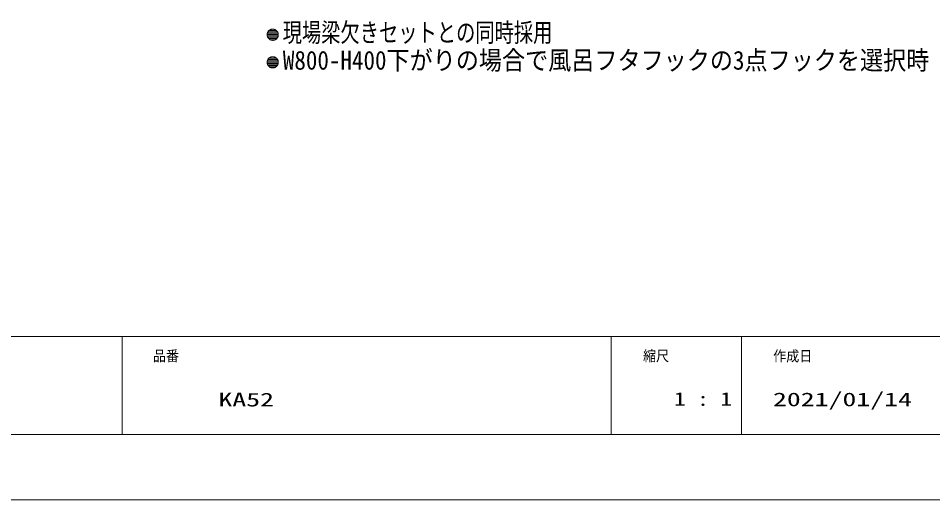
# Model space of a CAD drawing. Units: millimetres on the paper. Extents: x -305 to 305, y -152 to 152.
# Drawn here: x -86.9 to 53.3, y -148.5 to -74.7 of the extents above; entities that cross this region are included whole.
import ezdxf
from ezdxf.enums import TextEntityAlignment as Align

# ---------------------------------------------------------------- set-up
doc = ezdxf.new("R2010")
doc.units = ezdxf.units.MM
for name, color, linetype, lineweight in [('0-0_PV', 7, 'Continuous', 9), ('0-1_0', 7, 'Continuous', 9), ('0-2_1図面枠', 7, 'Continuous', 9), ('0-3_図面枠', 3, 'Continuous', 9), ('0-4_DEFPOINTS', 7, 'Continuous', 9)]:
    doc.layers.add(name, color=color, linetype=linetype, lineweight=lineweight)
doc.styles.add('ＭＳ ゴシック', font='')
doc.styles.get('ＭＳ ゴシック').set_extended_font_data('MS Gothic')

msp = doc.modelspace()

# ---------------------------------------------------------------- linework, layer by layer
at = {"layer": '0-0_PV'}
for p, q in [((-47.087, -77.014), (-48.73, -77.014)), ((-47.177, -76.814), (-48.641, -76.814)), ((-47.345, -76.614), (-48.472, -76.614)), ((-47.764, -76.414), (-48.064, -76.414)), ((-47.764, -76.414), (-48.064, -76.414)), ((-47.055, -77.214), (-48.764, -77.214)), ((-47.067, -77.414), (-48.749, -77.414)), ((-47.132, -77.614), (-48.689, -77.614)), ((-47.258, -77.814), (-48.558, -77.814)), ((-47.512, -78.014), (-48.311, -78.014)), ((-47.087, -81.244), (-48.73, -81.244)), ((-47.177, -81.044), (-48.641, -81.044)), ((-47.345, -80.844), (-48.472, -80.844)), ((-47.764, -80.644), (-48.064, -80.644)), ((-47.764, -80.644), (-48.064, -80.644)), ((-47.055, -81.444), (-48.764, -81.444)), ((-47.067, -81.644), (-48.749, -81.644)), ((-47.132, -81.844), (-48.689, -81.844)), ((-47.258, -82.044), (-48.558, -82.044)), ((-47.512, -82.244), (-48.311, -82.244))]:
    msp.add_line(p, q, dxfattribs=at)
for points in [[(-48.716, -76.966), (-48.72, -76.979), (-48.725, -76.992), (-48.729, -77.004), (-48.733, -77.017), (-48.736, -77.03), (-48.74, -77.043), (-48.743, -77.056), (-48.746, -77.07), (-48.749, -77.083), (-48.751, -77.096), (-48.754, -77.109), (-48.756, -77.122), (-48.758, -77.136), (-48.76, -77.149), (-48.761, -77.163), (-48.763, -77.176), (-48.764, -77.189), (-48.765, -77.203), (-48.766, -77.216), (-48.766, -77.23), (-48.766, -77.243), (-48.766, -77.257), (-48.766, -77.27), (-48.766, -77.283), (-48.766, -77.297), (-48.765, -77.31), (-48.764, -77.324), (-48.763, -77.337), (-48.761, -77.351), (-48.76, -77.364), (-48.758, -77.377), (-48.756, -77.391), (-48.754, -77.404), (-48.752, -77.417), (-48.749, -77.43), (-48.746, -77.444), (-48.743, -77.457), (-48.74, -77.47), (-48.736, -77.483)], [(-48.402, -76.556), (-48.413, -76.563), (-48.424, -76.571), (-48.434, -76.58), (-48.445, -76.588), (-48.455, -76.596), (-48.466, -76.605), (-48.476, -76.614), (-48.486, -76.623), (-48.496, -76.632), (-48.505, -76.641), (-48.515, -76.651), (-48.525, -76.66), (-48.534, -76.67), (-48.543, -76.68), (-48.552, -76.69), (-48.561, -76.7), (-48.57, -76.71), (-48.578, -76.721), (-48.586, -76.731), (-48.595, -76.742), (-48.603, -76.753), (-48.61, -76.764), (-48.618, -76.775), (-48.626, -76.786), (-48.633, -76.797), (-48.64, -76.809), (-48.647, -76.82), (-48.654, -76.832), (-48.66, -76.844), (-48.667, -76.855), (-48.673, -76.867), (-48.679, -76.879), (-48.685, -76.892), (-48.691, -76.904), (-48.696, -76.916), (-48.701, -76.928), (-48.706, -76.941), (-48.711, -76.953), (-48.716, -76.966)], [(-47.909, -76.399), (-47.923, -76.399), (-47.936, -76.399), (-47.95, -76.4), (-47.963, -76.401), (-47.977, -76.402), (-47.99, -76.403), (-48.003, -76.404), (-48.017, -76.406), (-48.03, -76.408), (-48.043, -76.41), (-48.057, -76.412), (-48.07, -76.414), (-48.083, -76.417), (-48.096, -76.42), (-48.109, -76.423), (-48.122, -76.426), (-48.135, -76.43), (-48.148, -76.433), (-48.161, -76.437), (-48.174, -76.441), (-48.187, -76.446), (-48.2, -76.45), (-48.212, -76.455), (-48.225, -76.46), (-48.237, -76.465), (-48.25, -76.47), (-48.262, -76.475), (-48.274, -76.481), (-48.286, -76.487), (-48.298, -76.493), (-48.31, -76.499), (-48.322, -76.506), (-48.334, -76.512), (-48.345, -76.519), (-48.357, -76.526), (-48.368, -76.533), (-48.38, -76.54), (-48.391, -76.548), (-48.402, -76.556)], [(-47.619, -76.45), (-47.631, -76.445), (-47.644, -76.441), (-47.657, -76.437), (-47.67, -76.433), (-47.683, -76.429), (-47.696, -76.426), (-47.709, -76.423), (-47.722, -76.42), (-47.735, -76.417), (-47.749, -76.414), (-47.762, -76.412), (-47.775, -76.41), (-47.788, -76.408), (-47.802, -76.406), (-47.815, -76.404), (-47.829, -76.403), (-47.842, -76.402), (-47.856, -76.401), (-47.869, -76.4), (-47.882, -76.399), (-47.896, -76.399), (-47.909, -76.399)], [(-47.207, -76.763), (-47.215, -76.752), (-47.223, -76.741), (-47.231, -76.731), (-47.24, -76.72), (-47.248, -76.71), (-47.257, -76.699), (-47.266, -76.689), (-47.275, -76.679), (-47.284, -76.669), (-47.293, -76.66), (-47.303, -76.65), (-47.312, -76.641), (-47.322, -76.631), (-47.332, -76.622), (-47.342, -76.613), (-47.352, -76.604), (-47.362, -76.596), (-47.373, -76.587), (-47.384, -76.579), (-47.394, -76.571), (-47.405, -76.563), (-47.416, -76.555), (-47.427, -76.547), (-47.438, -76.54), (-47.45, -76.532), (-47.461, -76.525), (-47.473, -76.518), (-47.484, -76.512), (-47.496, -76.505), (-47.508, -76.499), (-47.52, -76.492), (-47.532, -76.486), (-47.544, -76.481), (-47.556, -76.475), (-47.569, -76.469), (-47.581, -76.464), (-47.593, -76.459), (-47.606, -76.454), (-47.619, -76.45)], [(-47.051, -77.257), (-47.052, -77.243), (-47.052, -77.23), (-47.052, -77.216), (-47.053, -77.203), (-47.054, -77.189), (-47.055, -77.176), (-47.057, -77.162), (-47.058, -77.149), (-47.06, -77.136), (-47.062, -77.122), (-47.064, -77.109), (-47.066, -77.096), (-47.069, -77.083), (-47.072, -77.069), (-47.075, -77.056), (-47.078, -77.043), (-47.082, -77.03), (-47.085, -77.017), (-47.089, -77.004), (-47.093, -76.991), (-47.097, -76.979), (-47.102, -76.966), (-47.106, -76.953), (-47.111, -76.941), (-47.116, -76.928), (-47.122, -76.916), (-47.127, -76.903), (-47.133, -76.891), (-47.139, -76.879), (-47.145, -76.867), (-47.151, -76.855), (-47.157, -76.843), (-47.164, -76.831), (-47.171, -76.82), (-47.178, -76.808), (-47.185, -76.797), (-47.192, -76.786), (-47.2, -76.774), (-47.207, -76.763)], [(-48.736, -77.483), (-48.733, -77.496), (-48.729, -77.509), (-48.725, -77.522), (-48.721, -77.534), (-48.716, -77.547), (-48.712, -77.56), (-48.707, -77.572), (-48.702, -77.585), (-48.696, -77.597), (-48.691, -77.61), (-48.685, -77.622), (-48.68, -77.634), (-48.673, -77.646), (-48.667, -77.658), (-48.661, -77.67), (-48.654, -77.682), (-48.648, -77.693), (-48.641, -77.705), (-48.633, -77.716), (-48.626, -77.727), (-48.619, -77.739), (-48.611, -77.75), (-48.603, -77.761), (-48.595, -77.772), (-48.587, -77.782), (-48.579, -77.793), (-48.57, -77.803), (-48.561, -77.814), (-48.553, -77.824), (-48.544, -77.834), (-48.534, -77.844), (-48.525, -77.853), (-48.516, -77.863), (-48.506, -77.872), (-48.496, -77.882), (-48.486, -77.891), (-48.476, -77.9), (-48.466, -77.909), (-48.456, -77.917)], [(-48.456, -77.917), (-48.446, -77.926), (-48.435, -77.934), (-48.424, -77.942), (-48.413, -77.95), (-48.402, -77.958), (-48.391, -77.966), (-48.38, -77.973), (-48.369, -77.981), (-48.357, -77.988), (-48.346, -77.995), (-48.334, -78.002), (-48.323, -78.008), (-48.311, -78.015), (-48.299, -78.021), (-48.287, -78.027), (-48.275, -78.033), (-48.262, -78.038), (-48.25, -78.044), (-48.238, -78.049), (-48.225, -78.054), (-48.213, -78.059), (-48.2, -78.064), (-48.187, -78.068), (-48.174, -78.072), (-48.162, -78.076), (-48.149, -78.08), (-48.136, -78.084), (-48.123, -78.087), (-48.11, -78.09), (-48.096, -78.094), (-48.083, -78.096), (-48.07, -78.099), (-48.057, -78.101), (-48.043, -78.104), (-48.03, -78.106), (-48.017, -78.107), (-48.003, -78.109), (-47.99, -78.11), (-47.977, -78.111)], [(-47.977, -78.111), (-47.963, -78.112), (-47.95, -78.113), (-47.936, -78.114), (-47.923, -78.114), (-47.909, -78.114)], [(-47.909, -78.114), (-47.896, -78.114), (-47.882, -78.114), (-47.869, -78.113), (-47.856, -78.112), (-47.842, -78.111), (-47.829, -78.11), (-47.815, -78.109), (-47.802, -78.107), (-47.789, -78.105), (-47.775, -78.103), (-47.762, -78.101), (-47.749, -78.099), (-47.735, -78.096), (-47.722, -78.093), (-47.709, -78.09), (-47.696, -78.087), (-47.683, -78.084), (-47.67, -78.08), (-47.657, -78.076), (-47.644, -78.072), (-47.632, -78.068), (-47.619, -78.063), (-47.606, -78.059), (-47.594, -78.054), (-47.581, -78.049), (-47.569, -78.043), (-47.556, -78.038), (-47.544, -78.032), (-47.532, -78.026), (-47.52, -78.02), (-47.508, -78.014), (-47.496, -78.008), (-47.485, -78.001), (-47.473, -77.994), (-47.461, -77.987), (-47.45, -77.98), (-47.439, -77.973), (-47.428, -77.965), (-47.416, -77.958)], [(-47.416, -77.958), (-47.405, -77.95), (-47.395, -77.942), (-47.384, -77.934), (-47.373, -77.925), (-47.363, -77.917), (-47.353, -77.908), (-47.342, -77.899), (-47.332, -77.89), (-47.323, -77.881), (-47.313, -77.872), (-47.303, -77.862), (-47.294, -77.853), (-47.284, -77.843), (-47.275, -77.833), (-47.266, -77.823), (-47.257, -77.813), (-47.249, -77.803), (-47.24, -77.792), (-47.232, -77.782), (-47.224, -77.771), (-47.216, -77.76), (-47.208, -77.749), (-47.2, -77.738), (-47.193, -77.727), (-47.185, -77.716), (-47.178, -77.704), (-47.171, -77.693), (-47.164, -77.681), (-47.158, -77.67), (-47.151, -77.658), (-47.145, -77.646), (-47.139, -77.634), (-47.133, -77.622), (-47.128, -77.609), (-47.122, -77.597), (-47.117, -77.585), (-47.112, -77.572), (-47.107, -77.56), (-47.102, -77.547)], [(-47.102, -77.547), (-47.098, -77.534), (-47.093, -77.522), (-47.089, -77.509), (-47.085, -77.496), (-47.082, -77.483), (-47.078, -77.47), (-47.075, -77.457), (-47.072, -77.444), (-47.069, -77.43), (-47.067, -77.417), (-47.064, -77.404), (-47.062, -77.391), (-47.06, -77.377), (-47.058, -77.364), (-47.057, -77.351), (-47.055, -77.337), (-47.054, -77.324), (-47.053, -77.31), (-47.052, -77.297), (-47.052, -77.283), (-47.052, -77.27), (-47.051, -77.257)], [(-48.716, -81.196), (-48.72, -81.209), (-48.725, -81.222), (-48.729, -81.234), (-48.733, -81.247), (-48.736, -81.26), (-48.74, -81.273), (-48.743, -81.286), (-48.746, -81.3), (-48.749, -81.313), (-48.751, -81.326), (-48.754, -81.339), (-48.756, -81.352), (-48.758, -81.366), (-48.76, -81.379), (-48.761, -81.393), (-48.763, -81.406), (-48.764, -81.419), (-48.765, -81.433), (-48.766, -81.446), (-48.766, -81.46), (-48.766, -81.473), (-48.766, -81.487)], [(-48.402, -80.786), (-48.413, -80.793), (-48.424, -80.801), (-48.434, -80.81), (-48.445, -80.818), (-48.455, -80.826), (-48.466, -80.835), (-48.476, -80.844), (-48.486, -80.853), (-48.496, -80.862), (-48.505, -80.871), (-48.515, -80.881), (-48.525, -80.89), (-48.534, -80.9), (-48.543, -80.91), (-48.552, -80.92), (-48.561, -80.93), (-48.57, -80.94), (-48.578, -80.951), (-48.586, -80.961), (-48.595, -80.972), (-48.603, -80.983), (-48.61, -80.994), (-48.618, -81.005), (-48.626, -81.016), (-48.633, -81.027), (-48.64, -81.039), (-48.647, -81.05), (-48.654, -81.062), (-48.66, -81.074), (-48.667, -81.085), (-48.673, -81.097), (-48.679, -81.109), (-48.685, -81.122), (-48.691, -81.134), (-48.696, -81.146), (-48.701, -81.158), (-48.706, -81.171), (-48.711, -81.183), (-48.716, -81.196)], [(-47.909, -80.629), (-47.923, -80.629), (-47.936, -80.629), (-47.95, -80.63), (-47.963, -80.631), (-47.977, -80.632), (-47.99, -80.633), (-48.003, -80.634), (-48.017, -80.636), (-48.03, -80.638), (-48.043, -80.64), (-48.057, -80.642), (-48.07, -80.644), (-48.083, -80.647), (-48.096, -80.65), (-48.109, -80.653), (-48.122, -80.656), (-48.135, -80.66), (-48.148, -80.663), (-48.161, -80.667), (-48.174, -80.671), (-48.187, -80.676), (-48.2, -80.68), (-48.212, -80.685), (-48.225, -80.69), (-48.237, -80.695), (-48.25, -80.7), (-48.262, -80.705), (-48.274, -80.711), (-48.286, -80.717), (-48.298, -80.723), (-48.31, -80.729), (-48.322, -80.736), (-48.334, -80.742), (-48.345, -80.749), (-48.357, -80.756), (-48.368, -80.763), (-48.38, -80.77), (-48.391, -80.778), (-48.402, -80.786)], [(-47.842, -80.632), (-47.856, -80.631), (-47.869, -80.63), (-47.882, -80.629), (-47.896, -80.629), (-47.909, -80.629)], [(-47.362, -80.826), (-47.373, -80.817), (-47.384, -80.809), (-47.394, -80.801), (-47.405, -80.793), (-47.416, -80.785), (-47.427, -80.777), (-47.438, -80.77), (-47.45, -80.762), (-47.461, -80.755), (-47.473, -80.748), (-47.484, -80.742), (-47.496, -80.735), (-47.508, -80.729), (-47.52, -80.722), (-47.532, -80.716), (-47.544, -80.711), (-47.556, -80.705), (-47.569, -80.699), (-47.581, -80.694), (-47.593, -80.689), (-47.606, -80.684), (-47.619, -80.68), (-47.631, -80.675), (-47.644, -80.671), (-47.657, -80.667), (-47.67, -80.663), (-47.683, -80.659), (-47.696, -80.656), (-47.709, -80.653), (-47.722, -80.65), (-47.735, -80.647), (-47.749, -80.644), (-47.762, -80.642), (-47.775, -80.64), (-47.788, -80.638), (-47.802, -80.636), (-47.815, -80.634), (-47.829, -80.633), (-47.842, -80.632)], [(-47.082, -81.26), (-47.085, -81.247), (-47.089, -81.234), (-47.093, -81.221), (-47.097, -81.209), (-47.102, -81.196), (-47.106, -81.183), (-47.111, -81.171), (-47.116, -81.158), (-47.122, -81.146), (-47.127, -81.133), (-47.133, -81.121), (-47.139, -81.109), (-47.145, -81.097), (-47.151, -81.085), (-47.157, -81.073), (-47.164, -81.061), (-47.171, -81.05), (-47.178, -81.038), (-47.185, -81.027), (-47.192, -81.016), (-47.2, -81.004), (-47.207, -80.993), (-47.215, -80.982), (-47.223, -80.971), (-47.231, -80.961), (-47.24, -80.95), (-47.248, -80.94), (-47.257, -80.929), (-47.266, -80.919), (-47.275, -80.909), (-47.284, -80.899), (-47.293, -80.89), (-47.303, -80.88), (-47.312, -80.871), (-47.322, -80.861), (-47.332, -80.852), (-47.342, -80.843), (-47.352, -80.834), (-47.362, -80.826)], [(-47.102, -81.777), (-47.098, -81.764), (-47.093, -81.752), (-47.089, -81.739), (-47.085, -81.726), (-47.082, -81.713), (-47.078, -81.7), (-47.075, -81.687), (-47.072, -81.674), (-47.069, -81.66), (-47.067, -81.647), (-47.064, -81.634), (-47.062, -81.621), (-47.06, -81.607), (-47.058, -81.594), (-47.057, -81.581), (-47.055, -81.567), (-47.054, -81.554), (-47.053, -81.54), (-47.052, -81.527), (-47.052, -81.513), (-47.052, -81.5), (-47.051, -81.487), (-47.052, -81.473), (-47.052, -81.46), (-47.052, -81.446), (-47.053, -81.433), (-47.054, -81.419), (-47.055, -81.406), (-47.057, -81.392), (-47.058, -81.379), (-47.06, -81.366), (-47.062, -81.352), (-47.064, -81.339), (-47.066, -81.326), (-47.069, -81.313), (-47.072, -81.299), (-47.075, -81.286), (-47.078, -81.273), (-47.082, -81.26)], [(-48.766, -81.487), (-48.766, -81.5), (-48.766, -81.513), (-48.766, -81.527), (-48.765, -81.54), (-48.764, -81.554), (-48.763, -81.567), (-48.761, -81.581), (-48.76, -81.594), (-48.758, -81.607), (-48.756, -81.621), (-48.754, -81.634), (-48.752, -81.647), (-48.749, -81.66), (-48.746, -81.674), (-48.743, -81.687), (-48.74, -81.7), (-48.736, -81.713), (-48.733, -81.726), (-48.729, -81.739), (-48.725, -81.752), (-48.721, -81.764), (-48.716, -81.777), (-48.712, -81.79), (-48.707, -81.802), (-48.702, -81.815), (-48.696, -81.827), (-48.691, -81.84), (-48.685, -81.852), (-48.68, -81.864), (-48.673, -81.876), (-48.667, -81.888), (-48.661, -81.9), (-48.654, -81.912), (-48.648, -81.923), (-48.641, -81.935), (-48.633, -81.946), (-48.626, -81.957), (-48.619, -81.969), (-48.611, -81.98)], [(-48.611, -81.98), (-48.603, -81.991), (-48.595, -82.002), (-48.587, -82.012), (-48.579, -82.023), (-48.57, -82.033), (-48.561, -82.044), (-48.553, -82.054), (-48.544, -82.064), (-48.534, -82.074), (-48.525, -82.083), (-48.516, -82.093), (-48.506, -82.102), (-48.496, -82.112), (-48.486, -82.121), (-48.476, -82.13), (-48.466, -82.139), (-48.456, -82.147), (-48.446, -82.156), (-48.435, -82.164), (-48.424, -82.172), (-48.413, -82.18), (-48.402, -82.188), (-48.391, -82.196), (-48.38, -82.203), (-48.369, -82.211), (-48.357, -82.218), (-48.346, -82.225), (-48.334, -82.232), (-48.323, -82.238), (-48.311, -82.245), (-48.299, -82.251), (-48.287, -82.257), (-48.275, -82.263), (-48.262, -82.268), (-48.25, -82.274), (-48.238, -82.279), (-48.225, -82.284), (-48.213, -82.289), (-48.2, -82.294)], [(-48.2, -82.294), (-48.187, -82.298), (-48.174, -82.302), (-48.162, -82.306), (-48.149, -82.31), (-48.136, -82.314), (-48.123, -82.317), (-48.11, -82.32), (-48.096, -82.324), (-48.083, -82.326), (-48.07, -82.329), (-48.057, -82.331), (-48.043, -82.334), (-48.03, -82.336), (-48.017, -82.337), (-48.003, -82.339), (-47.99, -82.34), (-47.977, -82.341), (-47.963, -82.342), (-47.95, -82.343), (-47.936, -82.344), (-47.923, -82.344), (-47.909, -82.344), (-47.909, -82.344)], [(-47.909, -82.344), (-47.896, -82.344), (-47.882, -82.344), (-47.869, -82.343), (-47.856, -82.342), (-47.842, -82.341), (-47.829, -82.34), (-47.815, -82.339), (-47.802, -82.337), (-47.789, -82.335), (-47.775, -82.333), (-47.762, -82.331), (-47.749, -82.329), (-47.735, -82.326), (-47.722, -82.323), (-47.709, -82.32), (-47.696, -82.317), (-47.683, -82.314), (-47.67, -82.31), (-47.657, -82.306), (-47.644, -82.302), (-47.632, -82.298), (-47.619, -82.293), (-47.606, -82.289), (-47.594, -82.284), (-47.581, -82.279), (-47.569, -82.273), (-47.556, -82.268), (-47.544, -82.262), (-47.532, -82.256), (-47.52, -82.25), (-47.508, -82.244), (-47.496, -82.238), (-47.485, -82.231), (-47.473, -82.224), (-47.461, -82.217), (-47.45, -82.21), (-47.439, -82.203), (-47.428, -82.195), (-47.416, -82.188)], [(-47.416, -82.188), (-47.405, -82.18), (-47.395, -82.172), (-47.384, -82.164), (-47.373, -82.155), (-47.363, -82.147), (-47.353, -82.138), (-47.342, -82.129), (-47.332, -82.12), (-47.323, -82.111), (-47.313, -82.102), (-47.303, -82.092), (-47.294, -82.083), (-47.284, -82.073), (-47.275, -82.063), (-47.266, -82.053), (-47.257, -82.043), (-47.249, -82.033), (-47.24, -82.022), (-47.232, -82.012), (-47.224, -82.001), (-47.216, -81.99), (-47.208, -81.979), (-47.2, -81.968), (-47.193, -81.957), (-47.185, -81.946), (-47.178, -81.934), (-47.171, -81.923), (-47.164, -81.911), (-47.158, -81.9), (-47.151, -81.888), (-47.145, -81.876), (-47.139, -81.864), (-47.133, -81.852), (-47.128, -81.839), (-47.122, -81.827), (-47.117, -81.815), (-47.112, -81.802), (-47.107, -81.79), (-47.102, -81.777)]]:
    msp.add_lwpolyline(points, dxfattribs=at)
for centre, radius, start, end in [((-47.909, -77.256), 0.857, 166.12698, 176.01083), ((-47.919, -77.254), 0.847, 156.34667, 166.09268), ((-47.914, -77.256), 0.853, 146.81476, 156.33631), ((-47.906, -77.261), 0.862, 137.46425, 146.81), ((-47.902, -77.265), 0.867, 128.20548, 137.465), ((-47.903, -77.263), 0.866, 118.91442, 128.20784), ((-47.907, -77.258), 0.859, 109.48782, 118.91042), ((-47.91, -77.248), 0.849, 99.83159, 109.48719), ((-47.909, -77.258), 0.859, 90.03199, 99.78702), ((-47.909, -77.262), 0.863, 84.1147, 90.01107), ((-47.909, -77.256), 0.857, 74.4226, 84.1101), ((-47.908, -77.255), 0.856, 64.87976, 74.4057), ((-47.911, -77.259), 0.861, 55.503, 64.87502), ((-47.912, -77.261), 0.863, 46.19898, 55.50161), ((-47.91, -77.259), 0.861, 36.86493, 46.19928), ((-47.905, -77.256), 0.854, 27.40168, 36.86149), ((-47.9, -77.253), 0.849, 17.74496, 27.39394), ((-47.906, -77.254), 0.855, 7.92313, 17.71801), ((-47.919, -77.256), 0.867, 357.98128, 7.92517), ((-47.897, -77.257), 0.87, 175.99223, 185.93382), ((-47.908, -77.258), 0.859, 185.92074, 195.68896), ((-47.916, -77.26), 0.85, 195.71761, 205.3599), ((-47.912, -77.258), 0.855, 205.36774, 214.83123), ((-47.908, -77.255), 0.86, 214.83526, 224.18095), ((-47.907, -77.254), 0.861, 224.18118, 233.49804), ((-47.909, -77.256), 0.858, 233.49975, 242.88629), ((-47.911, -77.261), 0.853, 242.89122, 252.42836), ((-47.911, -77.259), 0.855, 252.44747, 262.13794), ((-47.91, -77.251), 0.864, 262.14255, 272.00479), ((-47.909, -77.256), 0.858, 271.98574, 281.80495), ((-47.908, -77.263), 0.851, 281.83381, 291.50065), ((-47.911, -77.257), 0.857, 291.50885, 300.96974), ((-47.914, -77.251), 0.864, 300.97295, 310.2905), ((-47.916, -77.249), 0.867, 310.28941, 319.56103), ((-47.913, -77.252), 0.863, 319.56022, 328.90019), ((-47.906, -77.256), 0.855, 328.90469, 338.40405), ((-47.9, -77.258), 0.849, 338.41297, 348.12743), ((-47.91, -77.257), 0.859, 348.16203, 358.00749), ((-47.909, -81.486), 0.857, 166.12698, 176.01083), ((-47.919, -81.484), 0.847, 156.34667, 166.09268), ((-47.914, -81.486), 0.853, 146.81476, 156.33631), ((-47.906, -81.491), 0.862, 137.46425, 146.81), ((-47.902, -81.495), 0.867, 128.20548, 137.465), ((-47.903, -81.493), 0.866, 118.91442, 128.20784), ((-47.907, -81.488), 0.859, 109.48782, 118.91042), ((-47.91, -81.478), 0.849, 99.83159, 109.48719), ((-47.909, -81.488), 0.859, 90.03199, 99.78702), ((-47.909, -81.492), 0.863, 84.1147, 90.01107), ((-47.909, -81.486), 0.857, 74.4226, 84.1101), ((-47.908, -81.485), 0.856, 64.87976, 74.4057), ((-47.911, -81.489), 0.861, 55.503, 64.87502), ((-47.912, -81.491), 0.863, 46.19898, 55.50161), ((-47.91, -81.489), 0.861, 36.86493, 46.19928), ((-47.905, -81.486), 0.854, 27.40168, 36.86149), ((-47.9, -81.483), 0.849, 17.74496, 27.39394), ((-47.906, -81.484), 0.855, 7.92313, 17.71801), ((-47.897, -81.487), 0.87, 175.99223, 185.93382), ((-47.908, -81.488), 0.859, 185.92074, 195.68896), ((-47.916, -81.49), 0.85, 195.71761, 205.3599), ((-47.912, -81.488), 0.855, 205.36774, 214.83123), ((-47.908, -81.485), 0.86, 214.83526, 224.18095), ((-47.907, -81.484), 0.861, 224.18118, 233.49804), ((-47.909, -81.486), 0.858, 233.49975, 242.88629), ((-47.911, -81.491), 0.853, 242.89122, 252.42836), ((-47.911, -81.489), 0.855, 252.44747, 262.13794), ((-47.91, -81.481), 0.864, 262.14255, 272.00479), ((-47.909, -81.486), 0.858, 271.98574, 281.80495), ((-47.908, -81.493), 0.851, 281.83381, 291.50065), ((-47.911, -81.487), 0.857, 291.50885, 300.96974), ((-47.914, -81.481), 0.864, 300.97295, 310.2905), ((-47.916, -81.479), 0.867, 310.28941, 319.56103), ((-47.913, -81.482), 0.863, 319.56022, 328.90019), ((-47.906, -81.486), 0.855, 328.90469, 338.40405), ((-47.9, -81.488), 0.849, 338.41297, 348.12743), ((-47.91, -81.487), 0.859, 348.16203, 358.00749), ((-47.919, -81.486), 0.867, 357.98128, 7.92517)]:
    msp.add_arc(centre, radius, start, end, dxfattribs=at)
at = {"layer": '0-1_0'}
for p, q in [((-71.017, -123.498), (-71.017, -138.498)), ((3.983, -123.498), (3.983, -138.498)), ((23.983, -123.498), (23.983, -138.498))]:
    msp.add_line(p, q, dxfattribs=at)
at = {"layer": '0-3_図面枠'}
msp.add_line((-291.017, -123.498), (108.983, -123.498), dxfattribs=at)
msp.add_lwpolyline([(-291.017, -138.498), (108.983, -138.498), (108.983, 138.502), (-291.017, 138.502)], close=True, dxfattribs=at)
at = {"layer": '0-4_DEFPOINTS'}
msp.add_line((118.983, -148.498), (-301.017, -148.498), dxfattribs=at)

# ---------------------------------------------------------------- texts
at = {"layer": '0-0_PV', "style": 'ＭＳ ゴシック'}
for s, height, width, p in [('現場梁欠きセットとの同時採用', 2.889, 0.75, (-46.383, -79.223)), ('W800-H400下がりの場合で風呂フタフックの3点フックを選択時', 2.886, 0.9, (-46.357, -83.472))]:
    msp.add_text(s, height=height, dxfattribs=dict(at, width=width)).set_placement(p, align=Align.BOTTOM_LEFT)
at = {"layer": '0-2_1図面枠', "style": 'ＭＳ ゴシック'}
for s, height, width, p in [('品番', 1.628, 0.9, (-66.276, -127.759)), ('縮尺', 1.628, 0.9, (8.896, -127.769)), ('作成日', 1.628, 0.9, (28.857, -127.788)), ('KA52', 2.089, 1.5, (-56.239, -134.835)), ('1 : 1', 2.089, 1.25, (13.65, -134.738)), ('2021/01/14', 2.089, 1.5, (28.822, -134.801))]:
    msp.add_text(s, height=height, dxfattribs=dict(at, width=width)).set_placement(p, align=Align.BOTTOM_LEFT)

doc.saveas('drawing.dxf')
